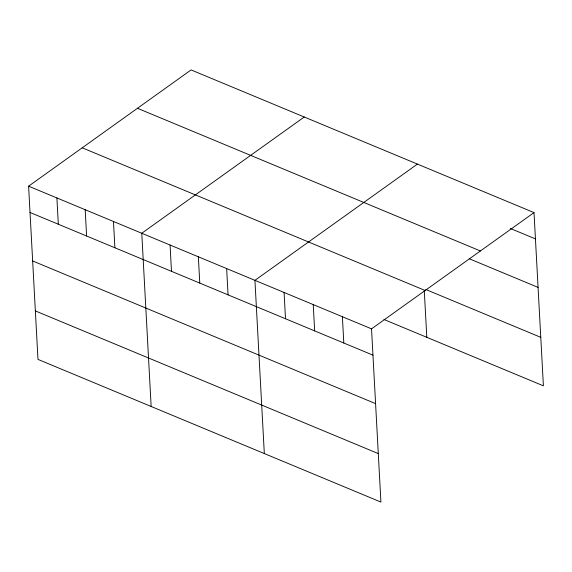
<?xml version="1.0" encoding="UTF-8"?>
<svg xmlns="http://www.w3.org/2000/svg" width="572" height="572" viewBox="0 0 572 572"><rect width="100%" height="100%" fill="white"/><g stroke="black" fill="none" stroke-linecap="round" stroke-linejoin="round"><path stroke-width="0.86" d="M534.019 212.605L371.535 328.85L380.916 502.073L37.981 359.395L28.6 186.172L191.084 69.927L534.019 212.605L543.4 385.828L383.962 319.491M304.254 117.01L141.77 233.254L151.151 406.477M417.424 164.093L254.933 280.337L264.321 453.56M510.338 228.457L535.442 238.896M137.466 108.287L480.401 250.965M469.24 258.751L538.066 287.387M425.797 289.503L540.776 337.344M82.218 147.812L425.153 290.49M28.6 186.172L371.535 328.85M30.023 212.462L372.958 355.148M32.647 260.954L375.582 403.632M35.357 310.911L378.292 453.589M424.274 290.562L426.805 337.316M342.385 316.724L343.808 343.014M313.234 304.597L314.657 330.888M284.084 292.471L285.507 318.761M226.648 268.568L228.071 294.859M198.355 256.799L199.778 283.09M170.063 245.023L171.486 271.321M113.478 221.486L114.9 247.776M85.185 209.717L86.608 236.007M56.893 197.941L58.315 224.238"/></g></svg>
